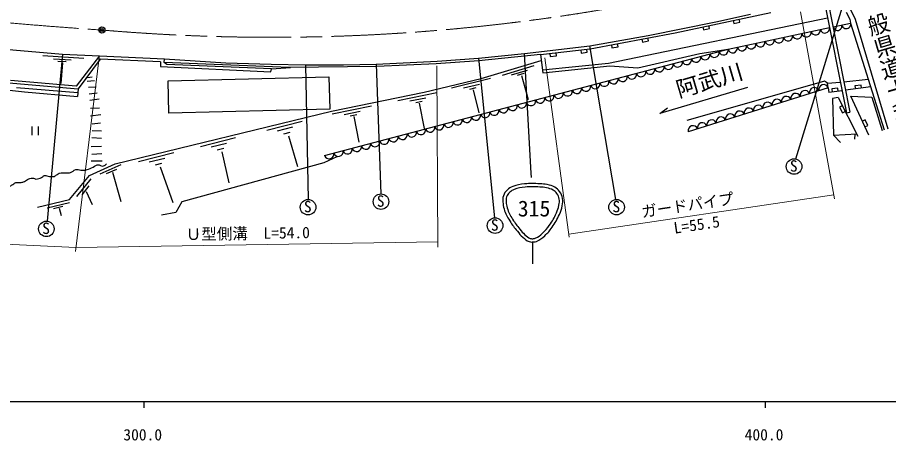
# Model space of a CAD drawing. Units: millimetres, scale not verified. Extents: x 40000 to 680000, y 20000 to 380000.
# Drawn here: x 347679 to 487888, y 198715 to 266854 of the extents above; entities that cross this region are included whole.
import ezdxf
from ezdxf.enums import TextEntityAlignment as Align

# ---------------------------------------------------------------- set-up
doc = ezdxf.new("R2010")
doc.units = ezdxf.units.MM
doc.header["$LTSCALE"] = 1000
doc.header["$PDMODE"] = 32
doc.header["$PDSIZE"] = 500
doc.linetypes.add('CHAIN', pattern=[18.5, 12, -1.5, 3.5, -1.5])
for name, color, linetype, lineweight in [('M-BGD', 7, 'Continuous', 25), ('M-BMK', 2, 'CHAIN', 13), ('M-BMK-SRVR', 3, 'Continuous', 25), ('M-STR-HTXT', 7, 'Continuous', 13), ('M-STR-STRC', 7, 'Continuous', 25), ('M-TTL-BAND', 7, 'Continuous', 25)]:
    doc.layers.add(name, color=color, linetype=linetype, lineweight=lineweight)
doc.styles.add('@ＭＳ ゴシック', font='')
doc.styles.add('ＭＳ ゴシック', font='')
doc.styles.get('@ＭＳ ゴシック').set_extended_font_data('@MS Gothic')
doc.styles.get('ＭＳ ゴシック').set_extended_font_data('MS Gothic')

msp = doc.modelspace()

# ---------------------------------------------------------------- linework, layer by layer
at = {"layer": 'M-BGD'}
for p, q in [((477188, 271287), (481099, 251488)), ((477759, 271400), (481671, 251601)), ((472957, 244059), (480707, 269266)), ((481730, 268192), (482432, 266730)), ((442809, 259506), (478075, 266796)), ((453528, 264387), (468957, 267651)), ((460070, 266149), (465643, 267383)), ((463963, 266084), (463859, 266573)), ((481078, 267689), (481630, 266583)), ((481630, 266583), (481786, 265936)), ((482432, 266730), (482975, 264967)), ((449187, 263955), (460070, 266149)), ((457989, 265331), (458093, 264841)), ((458093, 264841), (459071, 265048)), ((459071, 265048), (458968, 265538)), ((462881, 266366), (462985, 265876)), ((462985, 265876), (463963, 266084)), ((478952, 265364), (481786, 265936)), ((481786, 265936), (487198, 248748)), ((439797, 262296), (449187, 263955)), ((439881, 261796), (453528, 264387)), ((482975, 264967), (487780, 248892)), ((429274, 261023), (439797, 262296)), ((443973, 237542), (439797, 262296)), ((443271, 262440), (443365, 261948)), ((444347, 262135), (444254, 262626)), ((448184, 263372), (448277, 262881)), ((448277, 262881), (449259, 263067)), ((449259, 263067), (449166, 263558)), ((341163, 262108), (354925, 260915)), ((354925, 260915), (352460, 234046)), ((354925, 260915), (360868, 260679)), ((421888, 260273), (429274, 261023)), ((431886, 260860), (421934, 259853)), ((431886, 260860), (439881, 261796)), ((431886, 260860), (432237, 257951)), ((433376, 261035), (433434, 260538)), ((434428, 260654), (434369, 261151)), ((438342, 261616), (438400, 261119)), ((438400, 261119), (439394, 261236)), ((439394, 261236), (439336, 261732)), ((443365, 261948), (444347, 262135)), ((447531, 258724), (457501, 261023)), ((457501, 261023), (462065, 261751)), ((351781, 260748), (358393, 260268)), ((353489, 260209), (356345, 260022)), ((354203, 259812), (355537, 259730)), ((354913, 259515), (354687, 256231)), ((360868, 260679), (357111, 255799)), ((360985, 260129), (357439, 255354)), ((360868, 260679), (371355, 260177)), ((370696, 259724), (360985, 260129)), ((370696, 259724), (370713, 258926)), ((371285, 259615), (371355, 260177)), ((391438, 258780), (371285, 259615)), ((371751, 259258), (371285, 259615)), ((371355, 260177), (381229, 259553)), ((381229, 259553), (388496, 259331)), ((405437, 259321), (415211, 259812)), ((415062, 259406), (405501, 258958)), ((421934, 259853), (415062, 259406)), ((415211, 259812), (421888, 260273)), ((421888, 260273), (424472, 234583)), ((422291, 257001), (431999, 259927)), ((432181, 258416), (442809, 259506)), ((433434, 260538), (434428, 260654)), ((370713, 258926), (388479, 258111)), ((388557, 258548), (371751, 259258)), ((388479, 258111), (388557, 258548)), ((388496, 259331), (394033, 259227)), ((388557, 258548), (391638, 258782)), ((405501, 258958), (391438, 258780)), ((394033, 259227), (400171, 259216)), ((394033, 259227), (394457, 237548)), ((400171, 259216), (405437, 259321)), ((405437, 259321), (406192, 238436)), ((425740, 257532), (430848, 259094)), ((427214, 257619), (429783, 258368)), ((432237, 257951), (443045, 259032)), ((443045, 259032), (447531, 258724)), ((341391, 256755), (357439, 255354)), ((357111, 255799), (346544, 256672)), ((360074, 256621), (358888, 256519)), ((359723, 257237), (358982, 257143)), ((371916, 256661), (397812, 257299)), ((372045, 251450), (371916, 256661)), ((397812, 257299), (397940, 252088)), ((413129, 254828), (422291, 257001)), ((417560, 255510), (423802, 257053)), ((428176, 257534), (429245, 257861)), ((428823, 257526), (429908, 253662)), ((480705, 256491), (484629, 256906)), ((342697, 255562), (348804, 254886)), ((357396, 254709), (347517, 255538)), ((357439, 255354), (357357, 254126)), ((360331, 255646), (359114, 255575)), ((419492, 255503), (422049, 256119)), ((420485, 255298), (421511, 255552)), ((421033, 255216), (421942, 251499)), ((465192, 255579), (451053, 251392)), ((475901, 256124), (455417, 250253)), ((478188, 255525), (455645, 248431)), ((477586, 256579), (475901, 256124)), ((478062, 256251), (477586, 256579)), ((478062, 256251), (480120, 256444)), ((478188, 255525), (478062, 256251)), ((478188, 255525), (478277, 254770)), ((479735, 255463), (478743, 255334)), ((478743, 255334), (478807, 254839)), ((479799, 254967), (479735, 255463)), ((485023, 255655), (480969, 255155)), ((483473, 255967), (482481, 255845)), ((482481, 255845), (482542, 255349)), ((483535, 255471), (483473, 255967)), ((348804, 254886), (357357, 254126)), ((360526, 254631), (359208, 254483)), ((398229, 251768), (413129, 254828)), ((408884, 253497), (415186, 254778)), ((410815, 253409), (413396, 253918)), ((480397, 255045), (478277, 254770)), ((479750, 253940), (478872, 253823)), ((478872, 253823), (479030, 247872)), ((479750, 253940), (482962, 247752)), ((481803, 254150), (485220, 254016)), ((484726, 247884), (481803, 254150)), ((485220, 254016), (486882, 248668)), ((360862, 253687), (359341, 253477)), ((398343, 251331), (404644, 252612)), ((411798, 253163), (412834, 253374)), ((412342, 253058), (413167, 248950)), ((480441, 252609), (479997, 252378)), ((479997, 252378), (480458, 251491)), ((361127, 251144), (359434, 250965)), ((360901, 252221), (359450, 252190)), ((363412, 243298), (398229, 251768)), ((397940, 252088), (372045, 251450)), ((400274, 251243), (402854, 251752)), ((401257, 250997), (402292, 251208)), ((451053, 251392), (452290, 252287)), ((480458, 251491), (480901, 251721)), ((481099, 251488), (481671, 251601)), ((361069, 249830), (359717, 249689)), ((387835, 248688), (393505, 250145)), ((401801, 250892), (402626, 246785)), ((484122, 250361), (483669, 250150)), ((484545, 249455), (484122, 250361)), ((349997, 249301), (349997, 247901)), ((351047, 247901), (351047, 249301)), ((361191, 248548), (359699, 248583)), ((389555, 248618), (392030, 249232)), ((390538, 248126), (391592, 248389)), ((484092, 249243), (484545, 249455)), ((361209, 247372), (359664, 247442)), ((377121, 246081), (382791, 247538)), ((391311, 247810), (392783, 242857)), ((479030, 247872), (482789, 248086)), ((479030, 247872), (480146, 246700)), ((482453, 248067), (482385, 247231)), ((361191, 246056), (359541, 246038)), ((378841, 246011), (381316, 246626)), ((379824, 245520), (380878, 245783)), ((361279, 244880), (359629, 244792)), ((367186, 243665), (372855, 245122)), ((368906, 243594), (371381, 244209)), ((380597, 245204), (381685, 240242)), ((399091, 244393), (397002, 243428)), ((359305, 241420), (363412, 243298)), ((361332, 243704), (359559, 243686)), ((360980, 241681), (364381, 243163)), ((369889, 243103), (370942, 243366)), ((370661, 242787), (372715, 237029)), ((397002, 243428), (374130, 237175)), ((356060, 237532), (359305, 241420)), ((362041, 241704), (363679, 242422)), ((362977, 241954), (364307, 237205)), ((357251, 238040), (359545, 240837)), ((358106, 238297), (359241, 239713)), ((358761, 238812), (359732, 236706)), ((350899, 236321), (356060, 237532)), ((352442, 236179), (356046, 237068)), ((374130, 237175), (373165, 235454)), ((353460, 236085), (354981, 236483)), ((354396, 236144), (354724, 234962)), ((373165, 235454), (370883, 234998))]:
    msp.add_line(p, q, dxfattribs=at)
msp.add_lwpolyline([(397121, 244641), (462065, 261751), (478383, 265239)], dxfattribs=at)
for centre in [(472677, 242841), (406188, 237186), (394459, 236298), (444116, 236301), (424554, 233336), (352337, 232802)]:
    msp.add_circle(centre, 1250, dxfattribs=at)
for centre, radius, start, end in [((477639, 265089), 758, 192.70992, 11.42272), ((479666, 265481), 723, 189.30142, 13.52182), ((481083, 265767), 723, 189.30142, 13.52182), ((470222, 263503), 758, 192.70992, 11.42272), ((471706, 263820), 758, 192.70992, 11.42272), ((473189, 264137), 758, 192.70992, 11.42272), ((474672, 264454), 758, 192.70992, 11.42272), ((476156, 264772), 758, 192.70992, 11.42272), ((464288, 262235), 758, 192.70992, 11.42272), ((465772, 262552), 758, 192.70992, 11.42272), ((467255, 262869), 758, 192.70992, 11.42272), ((468739, 263186), 758, 192.70992, 11.42272), ((458372, 260791), 763, 195.75789, 13.76153), ((459848, 261180), 763, 195.75789, 13.76153), ((461324, 261569), 763, 195.75789, 13.76153), ((462805, 261918), 758, 192.70992, 11.42272), ((452468, 259236), 763, 195.75789, 13.76153), ((453944, 259625), 763, 195.75789, 13.76153), ((455420, 260014), 763, 195.75789, 13.76153), ((456896, 260402), 763, 195.75789, 13.76153), ((448040, 258069), 763, 195.75789, 13.76153), ((449516, 258458), 763, 195.75789, 13.76153), ((450992, 258847), 763, 195.75789, 13.76153), ((442136, 256514), 763, 195.75789, 13.76153), ((443612, 256903), 763, 195.75789, 13.76153), ((445088, 257292), 763, 195.75789, 13.76153), ((446564, 257680), 763, 195.75789, 13.76153), ((437708, 255347), 763, 195.75789, 13.76153), ((439184, 255736), 763, 195.75789, 13.76153), ((440660, 256125), 763, 195.75789, 13.76153), ((475945, 254779), 789, 20.28036, 194.65491), ((477448, 255251), 789, 20.28036, 194.65491), ((431804, 253792), 763, 195.75789, 13.76153), ((433280, 254181), 763, 195.75789, 13.76153), ((434756, 254570), 763, 195.75789, 13.76153), ((436232, 254958), 763, 195.75789, 13.76153), ((471436, 253360), 789, 20.28036, 194.65491), ((472939, 253833), 789, 20.28036, 194.65491), ((474442, 254306), 789, 20.28036, 194.65491), ((425900, 252236), 763, 195.75789, 13.76153), ((427376, 252625), 763, 195.75789, 13.76153), ((428852, 253014), 763, 195.75789, 13.76153), ((430328, 253403), 763, 195.75789, 13.76153), ((466928, 251941), 789, 20.28036, 194.65491), ((468431, 252414), 789, 20.28036, 194.65491), ((469934, 252887), 789, 20.28036, 194.65491), ((421472, 251070), 763, 195.75789, 13.76153), ((422948, 251459), 763, 195.75789, 13.76153), ((424424, 251847), 763, 195.75789, 13.76153), ((462419, 250522), 789, 20.28036, 194.65491), ((463922, 250995), 789, 20.28036, 194.65491), ((465425, 251468), 789, 20.28036, 194.65491), ((415568, 249514), 763, 195.75789, 13.76153), ((417044, 249903), 763, 195.75789, 13.76153), ((418520, 250292), 763, 195.75789, 13.76153), ((419996, 250681), 763, 195.75789, 13.76153), ((457911, 249104), 789, 20.28036, 194.65491), ((459414, 249576), 789, 20.28036, 194.65491), ((460916, 250049), 789, 20.28036, 194.65491), ((411140, 248348), 763, 195.75789, 13.76153), ((412616, 248737), 763, 195.75789, 13.76153), ((414092, 249125), 763, 195.75789, 13.76153), ((456408, 248631), 789, 20.28036, 194.65491), ((405236, 246792), 763, 195.75789, 13.76153), ((406712, 247181), 763, 195.75789, 13.76153), ((408188, 247570), 763, 195.75789, 13.76153), ((409664, 247959), 763, 195.75789, 13.76153), ((399332, 245237), 763, 195.75789, 13.76153), ((400808, 245626), 763, 195.75789, 13.76153), ((402284, 246014), 763, 195.75789, 13.76153), ((403760, 246403), 763, 195.75789, 13.76153), ((397856, 244848), 763, 195.75789, 13.76153)]:
    msp.add_arc(centre, radius, start, end, dxfattribs=at)
msp.add_open_spline([(336493, 238260), (336792, 238457), (336959, 238559), (337297, 238596), (337664, 238635), (337849, 238366), (338217, 238385), (338376, 238393), (338465, 238419), (338615, 238471), (339055, 238623), (339281, 238762), (339715, 238931), (340001, 239042), (340151, 239163), (340456, 239188), (340700, 239209), (340839, 239181), (341081, 239142), (341253, 239113), (341336, 239006), (341510, 239017), (341993, 239048), (342239, 239216), (342703, 239356), (342983, 239441), (343128, 239536), (343417, 239579), (343821, 239638), (344049, 239313), (344447, 239403), (344617, 239441), (344676, 239550), (344833, 239625), (345006, 239708), (345102, 239766), (345290, 239801), (345732, 239883), (346008, 239544), (346436, 239684), (346565, 239726), (346623, 239781), (346741, 239848), (347013, 240003), (347129, 240174), (347431, 240257), (347749, 240345), (347948, 240243), (348274, 240292), (348487, 240325), (348615, 240332), (348812, 240421), (349099, 240550), (349196, 240745), (349491, 240854), (349777, 240960), (349958, 241003), (350263, 240983), (350422, 240972), (350478, 240812), (350637, 240819), (351017, 240836), (351235, 240915), (351574, 241088), (351762, 241184), (351826, 241326), (352030, 241381), (352334, 241463), (352512, 241274), (352826, 241252), (353136, 241230), (353320, 241187), (353621, 241264), (353843, 241320), (353921, 241455), (354113, 241580), (354218, 241648), (354267, 241706), (354382, 241755), (354824, 241944), (355131, 241798), (355611, 241825), (355853, 241839), (356002, 241779), (356231, 241860), (356588, 241987), (356707, 242246), (357074, 242340), (357380, 242419), (357565, 242292), (357881, 242282), (358174, 242272), (358344, 242232), (358632, 242283), (359037, 242355), (359248, 242468), (359625, 242633), (359992, 242794), (360146, 243015), (360537, 243101), (360930, 243187), (361183, 242798), (361556, 242949), (361756, 243030), (361863, 243102), (362012, 243265)], degree=3, knots=[0, 0, 0, 0, 1, 1, 1, 2, 2, 2, 3, 3, 3, 4, 4, 4, 5, 5, 5, 6, 6, 6, 7, 7, 7, 8, 8, 8, 9, 9, 9, 10, 10, 10, 11, 11, 11, 12, 12, 12, 13, 13, 13, 14, 14, 14, 15, 15, 15, 16, 16, 16, 17, 17, 17, 18, 18, 18, 19, 19, 19, 20, 20, 20, 21, 21, 21, 22, 22, 22, 23, 23, 23, 24, 24, 24, 25, 25, 25, 26, 26, 26, 27, 27, 27, 28, 28, 28, 29, 29, 29, 30, 30, 30, 31, 31, 31, 32, 32, 32, 33, 33, 33, 34, 34, 34, 35, 35, 35, 35], dxfattribs=at)
at = {"layer": 'M-BMK'}
for centre, radius, start, end in [((388640, 582968), 319317, 265.08336, 282.98433), ((400091, 863279), 599711, 261.24697, 266.28875)]:
    msp.add_arc(centre, radius, start, end, dxfattribs=at)
at = {"layer": 'M-BMK-SRVR'}
msp.add_circle((361273, 264826), 500, dxfattribs=at)
msp.add_point((361273, 264826), dxfattribs=at)
at = {"layer": 'M-STR-HTXT'}
for p, q in [((473687, 267763), (479177, 237650)), ((360857, 260407), (357025, 229186)), ((432574, 260369), (436471, 231465)), ((415339, 229836), (415160, 259047)), ((436405, 231951), (479064, 238267)), ((306411, 232247), (357101, 229808)), ((357101, 229808), (415334, 230706))]:
    msp.add_line(p, q, dxfattribs=at)
at = {"layer": 'M-STR-STRC'}
for p, q in [((430370, 241772), (429274, 261023)), ((430429, 241061), (430370, 241772)), ((430607, 227156), (430607, 230693))]:
    msp.add_line(p, q, dxfattribs=at)
for points in [[(429305, 240037), (430260, 240141), (430805, 240112), (431764, 240064), (432231, 240041), (432498, 240035), (432954, 239932), (433444, 239821), (433737, 239764), (434170, 239509), (434517, 239304), (434702, 239148), (434937, 238821), (435212, 238438), (435328, 238175), (435413, 237711), (435496, 237253), (435443, 236978), (435360, 236521), (435259, 235965), (435139, 235662), (434911, 235146), (434530, 234287), (434262, 233824), (433721, 233057), (433319, 232489), (433073, 232175), (432557, 231708), (432090, 231286), (431818, 231024), (431235, 230783), (431070, 230715), (430964, 230713), (430786, 230704), (430496, 230689), (430319, 230660), (430045, 230757), (429583, 230919), (429383, 231148), (429014, 231470), (428634, 231802), (428461, 232032), (428142, 232422), (427631, 233046), (427339, 233397), (426925, 234088), (426496, 234806), (426250, 235221), (426000, 236018), (425865, 236448), (425833, 236706), (425815, 237155), (425799, 237538), (425768, 237772), (425894, 238134), (426041, 238556), (426209, 238773), (426529, 239086), (426817, 239368), (427027, 239489), (427401, 239641), (428105, 239927), (428550, 239956), (429305, 240037)], [(429413, 239520), (430316, 239616), (430831, 239583), (431738, 239535), (432169, 239513), (432415, 239509), (432836, 239413), (433264, 239316), (433519, 239267), (433897, 239045), (434168, 238884), (434314, 238762), (434497, 238506), (434719, 238198), (434812, 237987), (434880, 237613), (434950, 237230), (434905, 237000), (434836, 236616), (434743, 236109), (434634, 235833), (434425, 235361), (434061, 234540), (433805, 234097), (433287, 233363), (432912, 232832), (432683, 232539), (432200, 232103), (431786, 231729), (431545, 231497), (431028, 231283), (430929, 231242), (430865, 231241), (430758, 231235), (430551, 231224), (430423, 231204), (430227, 231273), (429840, 231409), (429673, 231601), (429363, 231871), (429009, 232180), (428848, 232394), (428551, 232758), (428060, 233357), (427778, 233695), (427381, 234360), (426976, 235036), (426745, 235427), (426509, 236178), (426391, 236555), (426362, 236782), (426346, 237177), (426334, 237481), (426309, 237667), (426409, 237955), (426524, 238285), (426656, 238455), (426906, 238700), (427137, 238926), (427304, 239022), (427603, 239143), (428272, 239415), (428695, 239444), (429413, 239520)]]:
    msp.add_open_spline(points, degree=3, knots=[0, 0, 0, 0, 1, 1, 1, 2, 2, 2, 3, 3, 3, 4, 4, 4, 5, 5, 5, 6, 6, 6, 7, 7, 7, 8, 8, 8, 9, 9, 9, 10, 10, 10, 11, 11, 11, 12, 12, 12, 13, 13, 13, 14, 14, 14, 15, 15, 15, 16, 16, 16, 17, 17, 17, 18, 18, 18, 19, 19, 19, 20, 20, 20, 21, 21, 21, 21], dxfattribs=at)
at = {"layer": 'M-TTL-BAND'}
for p, q in [((40000, 205000), (579000, 205000)), ((368000, 205000), (368000, 204000)), ((468000, 205000), (468000, 204000))]:
    msp.add_line(p, q, dxfattribs=at)

# ---------------------------------------------------------------- texts
at = {"layer": 'M-BGD', "width": 1.05}
for s, rotation, style, p in [('一般県道十種ヶ峰線', 286.382, '@ＭＳ ゴシック', (482679, 270475)), ('阿武川', 16.382, 'ＭＳ ゴシック', (454343, 253202))]:
    msp.add_text(s, height=2566, rotation=rotation, dxfattribs=dict(at, style=style)).set_placement(p, align=Align.BOTTOM_LEFT)
at = {"layer": 'M-BGD', "style": 'ＭＳ ゴシック'}
for p in [(471998, 241468), (393780, 234924), (405510, 235813), (443438, 234927), (423875, 231962), (351659, 231429)]:
    msp.add_text('S', height=1833, dxfattribs=at).set_placement(p, align=Align.BOTTOM_LEFT)
at = {"layer": 'M-STR-HTXT', "style": 'ＭＳ ゴシック'}
for s, rotation, p in [('ガードパイプ', 8.421, (448321, 234085)), ('L=55.5', 8.421, (453527, 231477)), ('Ｕ型側溝\u3000L=54.0', 0.884, (374793, 230460))]:
    msp.add_text(s, height=1833, rotation=rotation, dxfattribs=at).set_placement(p, align=Align.BOTTOM_LEFT)
at = {"layer": 'M-STR-STRC', "style": 'ＭＳ ゴシック'}
msp.add_text('315', height=2566, dxfattribs=at).set_placement((428215, 234028), align=Align.BOTTOM_LEFT)
at = {"layer": 'M-TTL-BAND', "style": 'ＭＳ ゴシック'}
for s, p in [('300.0', (367844, 198195)), ('400.0', (467844, 198195))]:
    msp.add_text(s, height=1833, dxfattribs=at).set_placement(p, align=Align.BOTTOM_CENTER)

doc.saveas('drawing.dxf')
